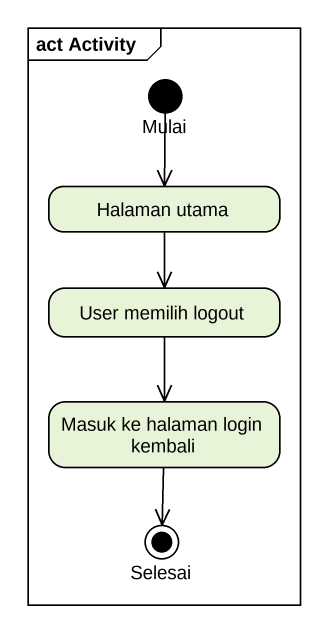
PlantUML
@startuml
mainframe act Activity
hide empty description
state Mulai <<start>>
state "Halaman utama" as Halaman_utama
state "User memilih logout" as User_memilih_logout
state "Masuk ke halaman login kembali" as Masuk_ke_halaman_login
state Selesai <<end>>
Mulai --> Halaman_utama
Halaman_utama --> User_memilih_logout
User_memilih_logout --> Masuk_ke_halaman_login
Masuk_ke_halaman_login --> Selesai
@enduml
